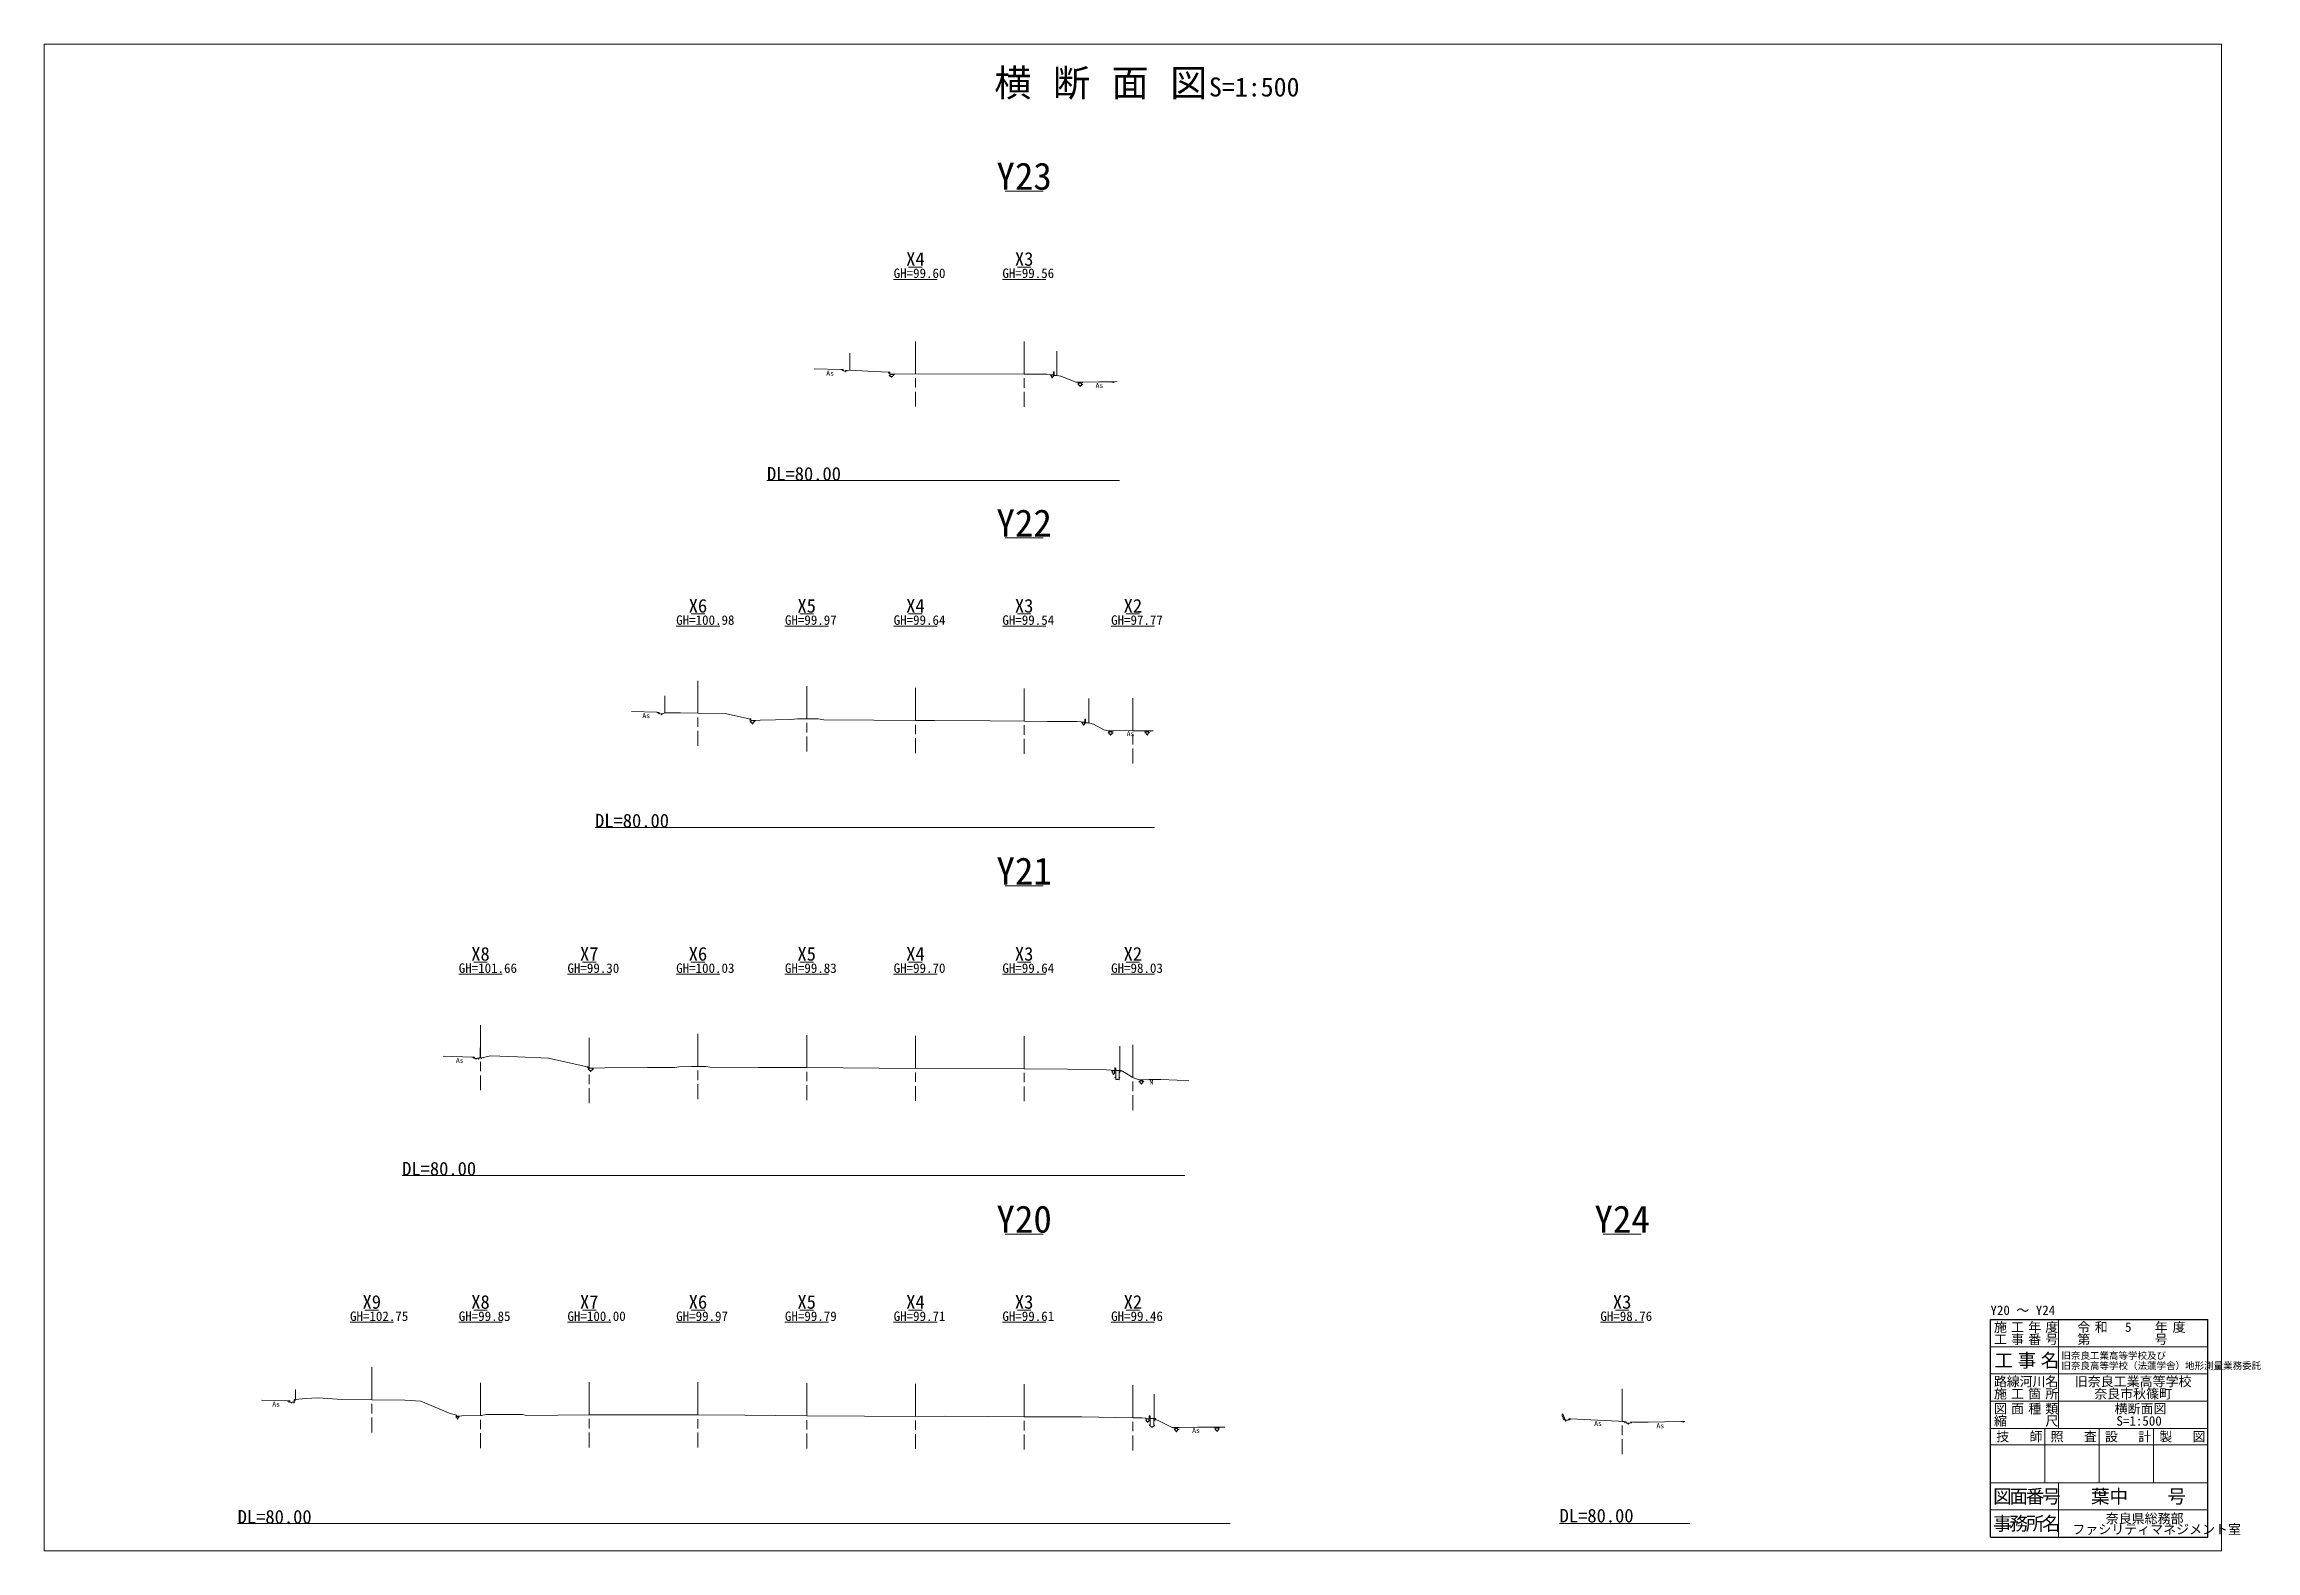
# Model space of a CAD drawing. Extents: x -50 to 357, y 65 to 342.
import ezdxf
from ezdxf.enums import TextEntityAlignment as Align

# ---------------------------------------------------------------- set-up
doc = ezdxf.new("R2010")
doc.units = 0
doc.header["$MEASUREMENT"] = 0
doc.linetypes.add('一点鎖線', pattern=[9.25, 6, -0.75, 1.75, -0.75])
doc.linetypes.add('破線', pattern=[3.75, 3, -0.75])
for name, color, linetype in [('S-SUV', 2, 'Continuous'), ('S-SUV-BMK', 6, 'Continuous'), ('S-SUV-FRAM', 3, 'Continuous'), ('S-SUV-HTXT', 1, 'Continuous'), ('S-SUV-TTL', 7, 'Continuous')]:
    doc.layers.add(name, color=color, linetype=linetype)
doc.styles.add('ＭＳ ゴシック', font='MS Gothic.ttf')

msp = doc.modelspace()

# ---------------------------------------------------------------- linework, layer by layer
at = {"layer": 'S-SUV', "color": 7, "linetype": '一点鎖線', "lineweight": 13}
for p, q in [((98.16, 282.08), (98.16, 285.18)), ((136.26, 281.09), (136.26, 285.59)), ((64.17, 219.07), (64.17, 222.17)), ((142.15, 217.22), (142.15, 221.72)), ((30.18, 155.66), (30.18, 157.46)), ((147.86, 153.3), (147.86, 157.8)), ((-3.8, 92.83), (-3.8, 94.63)), ((154.19, 89.3), (154.19, 93.8))]:
    msp.add_line(p, q, dxfattribs=at)
at = {"layer": 'S-SUV', "color": 7, "linetype": 'Continuous', "lineweight": 13}
for p, q in [((91.65, 282.34), (96.61, 282.21)), ((96.61, 282.21), (96.94, 282.18)), ((96.61, 282.21), (96.61, 282.11)), ((96.94, 282.18), (97.03, 281.95)), ((97.03, 281.95), (97.46, 281.91)), ((97.46, 281.91), (97.46, 282)), ((97.46, 282), (97.63, 282)), ((97.63, 282), (98.16, 282.08)), ((97.63, 282), (97.63, 281.9)), ((98.16, 282.08), (101.47, 281.92)), ((101.47, 281.92), (105.31, 281.71)), ((105.31, 281.71), (105.52, 281.71)), ((105.31, 281.71), (105.31, 281.61)), ((105.52, 281.71), (105.52, 281.26)), ((106.2, 281.31), (105.52, 281.31)), ((106.2, 281.29), (105.52, 281.29)), ((105.52, 281.26), (105.6, 281.26)), ((105.6, 281.26), (105.6, 280.92)), ((105.6, 280.92), (106.05, 280.93)), ((105.86, 281.31), (105.86, 281.29)), ((106.05, 280.93), (106.2, 281.29)), ((106.2, 281.29), (106.2, 281.31)), ((106.2, 281.31), (106.32, 281.31)), ((106.32, 281.31), (106.48, 281.36)), ((106.32, 281.31), (106.32, 281.21)), ((106.48, 281.36), (110.25, 281.37)), ((110.25, 281.37), (130.25, 281.33)), ((130.25, 281.33), (134.42, 281.32)), ((134.42, 281.32), (135.12, 281.24)), ((135.12, 281.24), (135.21, 281.24)), ((135.12, 281.24), (135.12, 281.14)), ((135.21, 281.24), (135.21, 281.22)), ((135.21, 281.24), (135.64, 281.24)), ((135.21, 281.22), (135.64, 281.22)), ((135.43, 281.24), (135.43, 281.22)), ((135.59, 281.21), (135.64, 281.21)), ((135.64, 281.21), (135.64, 281.75)), ((135.64, 281.75), (135.8, 281.75)), ((135.8, 281.75), (135.8, 281.12)), ((135.8, 281.12), (136.26, 281.09)), ((135.8, 281.12), (135.8, 281.02)), ((136.26, 281.09), (136.99, 280.98)), ((136.99, 280.98), (137.2, 280.91)), ((137.2, 280.91), (139.77, 279.87)), ((139.77, 279.87), (140.16, 279.87)), ((140.16, 279.87), (140.99, 279.85)), ((140.16, 279.87), (140.16, 279.77)), ((140.99, 279.85), (141.05, 279.86)), ((140.99, 279.85), (140.99, 279.75)), ((141.05, 279.86), (144.02, 279.93)), ((144.02, 279.93), (146.43, 279.93)), ((146.43, 279.93), (146.72, 279.92)), ((146.43, 279.93), (146.43, 279.83)), ((146.72, 279.92), (146.89, 279.95)), ((146.89, 279.95), (147.39, 280.01)), ((146.89, 279.95), (146.89, 279.85)), ((58.03, 219.29), (62.72, 219.16)), ((62.72, 219.16), (63.06, 219.15)), ((62.72, 219.16), (62.72, 219.06)), ((63.06, 219.15), (63.23, 218.86)), ((63.23, 218.86), (63.55, 218.84)), ((63.55, 218.84), (63.55, 218.92)), ((63.55, 218.92), (63.73, 218.91)), ((63.73, 218.91), (64.17, 219.07)), ((63.73, 218.91), (63.73, 218.81)), ((64.17, 219.07), (64.64, 219.06)), ((64.64, 219.06), (67.05, 219.04)), ((75.24, 218.94), (79.35, 218)), ((79.35, 218), (79.78, 217.93)), ((79.78, 217.93), (79.78, 217.98)), ((79.78, 217.98), (79.97, 217.98)), ((79.78, 217.93), (79.78, 217.83)), ((79.97, 217.98), (79.97, 217.64)), ((80.64, 217.65), (79.97, 217.65)), ((79.97, 217.64), (80.03, 217.64)), ((80.03, 217.63), (80.64, 217.63)), ((80.31, 217.65), (80.31, 217.63)), ((80.64, 217.63), (80.64, 217.65)), ((80.64, 217.65), (80.77, 217.65)), ((80.77, 217.65), (81.67, 217.72)), ((80.77, 217.65), (80.77, 217.55)), ((81.67, 217.72), (87.31, 217.83)), ((87.31, 217.83), (88.59, 217.98)), ((88.59, 217.98), (90.25, 217.97)), ((90.25, 217.97), (92.35, 217.95)), ((92.35, 217.95), (93.4, 217.79)), ((93.4, 217.79), (102.61, 217.71)), ((113.75, 217.64), (124, 217.61)), ((124, 217.61), (130.25, 217.54)), ((130.25, 217.54), (134.57, 217.49)), ((134.57, 217.49), (138.18, 217.48)), ((138.18, 217.48), (139.92, 217.47)), ((139.92, 217.47), (140.75, 217.41)), ((140.75, 217.41), (140.89, 217.35)), ((140.89, 217.35), (140.98, 217.35)), ((140.89, 217.35), (140.89, 217.25)), ((140.98, 217.35), (140.98, 217.33)), ((140.98, 217.35), (141.39, 217.35)), ((140.98, 217.33), (141.39, 217.33)), ((141.19, 217.35), (141.19, 217.33)), ((141.37, 217.32), (141.39, 217.32)), ((141.39, 217.32), (141.39, 217.88)), ((141.39, 217.88), (141.55, 217.88)), ((141.55, 217.88), (141.55, 217.24)), ((141.55, 217.24), (142.15, 217.22)), ((141.55, 217.24), (141.55, 217.14)), ((142.15, 217.22), (142.76, 217.05)), ((142.76, 217.05), (143.04, 216.97)), ((143.04, 216.97), (144.94, 215.93)), ((144.94, 215.93), (145.75, 215.74)), ((145.75, 215.74), (146.57, 215.74)), ((145.75, 215.74), (145.75, 215.64)), ((146.57, 215.74), (146.75, 215.74)), ((146.57, 215.74), (146.57, 215.64)), ((146.75, 215.74), (149.54, 215.79)), ((152.39, 215.73), (152.59, 215.73)), ((152.39, 215.73), (152.39, 215.63)), ((152.59, 215.73), (152.59, 215.61)), ((152.59, 215.73), (153.16, 215.73)), ((152.59, 215.61), (152.67, 215.61)), ((152.67, 215.61), (152.67, 215.13)), ((153.08, 215.61), (152.67, 215.61)), ((153.08, 215.13), (153.08, 215.61)), ((153.08, 215.61), (153.16, 215.61)), ((153.16, 215.73), (153.5, 215.74)), ((153.16, 215.61), (153.16, 215.73)), ((153.5, 215.74), (154.01, 215.74)), ((153.5, 215.74), (153.5, 215.64)), ((152.67, 215.13), (153.08, 215.13)), ((23.41, 155.95), (28.74, 155.78)), ((28.74, 155.78), (29.09, 155.76)), ((28.74, 155.78), (28.74, 155.68)), ((29.09, 155.76), (29.25, 155.52)), ((29.25, 155.52), (29.61, 155.52)), ((29.61, 155.52), (29.61, 155.6)), ((29.61, 155.6), (29.98, 155.59)), ((29.98, 155.59), (29.98, 155.66)), ((29.98, 155.66), (30.18, 155.66)), ((30.73, 155.67), (32.15, 156)), ((30.73, 155.67), (30.73, 155.57)), ((32.15, 156), (37.06, 155.79)), ((37.06, 155.79), (42.78, 155.6)), ((42.78, 155.6), (49.86, 154)), ((49.86, 154), (50.04, 154)), ((49.86, 154), (49.86, 153.9)), ((50.04, 154), (50.04, 153.73)), ((50.9, 153.75), (50.04, 153.75)), ((50.04, 153.73), (50.82, 153.73)), ((50.16, 153.73), (50.25, 153.3)), ((50.25, 153.3), (50.82, 153.32)), ((50.47, 153.75), (50.47, 153.73)), ((50.82, 153.32), (50.82, 153.73)), ((50.82, 153.73), (50.9, 153.73)), ((50.9, 153.73), (50.9, 153.75)), ((50.9, 153.75), (51.04, 153.75)), ((51.04, 153.75), (53.14, 153.82)), ((51.04, 153.75), (51.04, 153.65)), ((53.14, 153.82), (60.98, 153.87)), ((60.98, 153.87), (65.99, 153.84)), ((65.99, 153.84), (66.73, 153.99)), ((66.73, 153.99), (69.04, 154.04)), ((69.04, 154.04), (70.25, 154.03)), ((70.25, 154.03), (71.78, 154.05)), ((71.78, 154.05), (72.45, 153.89)), ((72.45, 153.89), (81.33, 153.85)), ((130.25, 153.64), (138.2, 153.53)), ((138.2, 153.53), (145.38, 153.45)), ((145.38, 153.45), (146.28, 153.38)), ((146.28, 153.38), (146.4, 153.31)), ((146.4, 153.31), (146.49, 153.31)), ((146.4, 153.31), (146.4, 153.21)), ((146.49, 153.31), (146.49, 153.29)), ((146.87, 153.31), (146.49, 153.31)), ((146.49, 153.3), (146.87, 153.3)), ((146.49, 153.29), (146.87, 153.29)), ((146.68, 153.31), (146.68, 153.29)), ((146.87, 153.31), (146.92, 153.31)), ((146.92, 153.31), (146.92, 153.81)), ((146.92, 153.81), (147.02, 153.81)), ((147.02, 153.81), (147.09, 153.73)), ((147.09, 153.73), (147.09, 153.33)), ((147.09, 153.33), (147.09, 153.29)), ((147.78, 153.32), (147.09, 153.32)), ((147.78, 153.3), (147.09, 153.3)), ((147.09, 153.29), (147.14, 153.29)), ((147.14, 153.28), (147.78, 153.28)), ((147.44, 153.32), (147.44, 153.28)), ((147.78, 153.28), (147.78, 153.32)), ((147.78, 153.32), (147.86, 153.3)), ((147.86, 153.3), (148.08, 153.3)), ((147.86, 153.3), (147.86, 153.2)), ((148.08, 153.3), (148.08, 153.23)), ((148.08, 153.23), (148.33, 153.18)), ((148.08, 153.23), (148.08, 153.13)), ((148.33, 153.18), (150.25, 152.03)), ((150.25, 152.03), (150.7, 151.83)), ((150.7, 151.83), (151.39, 151.6)), ((151.39, 151.6), (152.23, 151.6)), ((151.39, 151.6), (151.39, 151.5)), ((152.23, 151.6), (153.25, 151.64)), ((152.23, 151.6), (152.23, 151.5)), ((153.25, 151.64), (153.79, 151.64)), ((153.25, 151.64), (153.25, 151.54)), ((153.79, 151.64), (155.39, 151.64)), ((153.79, 151.64), (153.79, 151.54)), ((155.39, 151.64), (158.37, 151.52)), ((158.37, 151.52), (160.57, 151.39)), ((-10.06, 92.69), (-5.18, 92.56)), ((-5.18, 92.56), (-4.84, 92.54)), ((-5.18, 92.56), (-5.18, 92.46)), ((-4.84, 92.54), (-4.74, 92.31)), ((-4.74, 92.31), (-4.37, 92.27)), ((-4.37, 92.37), (-4.02, 92.35)), ((-4.37, 92.27), (-4.37, 92.37)), ((-4.02, 92.35), (-4.02, 92.83)), ((-4.02, 92.83), (-3.8, 92.83)), ((-3.8, 92.83), (-3.7, 92.83)), ((-3.7, 92.83), (-1.99, 93.02)), ((-3.7, 92.83), (-3.7, 92.73)), ((-1.99, 93.02), (0.48, 93.09)), ((0.48, 93.09), (4.77, 92.8)), ((4.77, 92.8), (10.25, 92.75)), ((10.25, 92.75), (16.35, 92.67)), ((16.35, 92.67), (19.26, 92.5)), ((19.26, 92.5), (24.69, 90.24)), ((24.69, 90.24), (25.68, 90)), ((25.82, 89.91), (25.67, 89.91)), ((25.68, 90), (25.82, 89.91)), ((25.82, 89.91), (25.82, 89.68)), ((26.22, 89.72), (25.82, 89.72)), ((26.22, 89.71), (25.82, 89.71)), ((26.17, 89.7), (25.82, 89.7)), ((25.82, 89.68), (25.87, 89.68)), ((26.02, 89.72), (26.02, 89.7)), ((26.17, 89.7), (26.22, 89.7)), ((26.22, 89.7), (26.22, 89.72)), ((26.22, 89.72), (26.32, 89.72)), ((26.32, 89.72), (26.8, 89.79)), ((26.32, 89.72), (26.32, 89.62)), ((30.42, 89.87), (31.22, 90.06)), ((31.22, 90.06), (34.65, 90.05)), ((34.65, 90.05), (37.95, 90.04)), ((37.95, 90.04), (38.71, 89.89)), ((38.71, 89.89), (50.25, 90)), ((50.25, 90), (54.89, 90)), ((115.8, 89.74), (123.55, 89.67)), ((140.86, 89.64), (150.25, 89.46)), ((153.27, 89.32), (153.27, 89.82)), ((153.27, 89.82), (153.36, 89.82)), ((153.36, 89.82), (153.41, 89.72)), ((153.41, 89.72), (153.41, 89.34)), ((229.36, 90.2), (229.8, 89.1)), ((150.25, 89.46), (151.87, 89.43)), ((151.87, 89.43), (152.6, 89.37)), ((152.6, 89.37), (152.72, 89.27)), ((152.72, 89.27), (152.72, 89.25)), ((152.72, 89.27), (153.21, 89.27)), ((152.72, 89.26), (153.21, 89.26)), ((152.72, 89.25), (152.78, 89.25)), ((152.72, 89.25), (152.72, 89.15)), ((152.78, 89.25), (153.21, 89.25)), ((152.97, 89.27), (152.97, 89.25)), ((153.21, 89.32), (153.27, 89.32)), ((153.41, 89.34), (153.46, 89.34)), ((154.14, 89.33), (153.46, 89.33)), ((154.14, 89.31), (153.46, 89.31)), ((154.08, 89.29), (153.46, 89.29)), ((153.82, 89.33), (153.82, 89.29)), ((154.08, 89.29), (154.14, 89.29)), ((154.14, 89.29), (154.14, 89.33)), ((154.14, 89.33), (154.19, 89.3)), ((154.19, 89.3), (154.4, 89.3)), ((154.19, 89.3), (154.19, 89.2)), ((154.4, 89.3), (154.4, 89.12)), ((154.4, 89.12), (154.93, 88.96)), ((154.4, 89.12), (154.4, 89.02)), ((154.93, 88.96), (157.5, 87.68)), ((157.5, 87.68), (157.85, 87.66)), ((157.85, 87.66), (158.69, 87.65)), ((157.85, 87.66), (157.85, 87.56)), ((158.69, 87.65), (158.75, 87.65)), ((158.69, 87.65), (158.69, 87.55)), ((158.75, 87.65), (162.11, 87.74)), ((162.11, 87.74), (165.19, 87.7)), ((165.19, 87.7), (165.44, 87.7)), ((165.19, 87.7), (165.19, 87.6)), ((165.44, 87.7), (166.05, 87.71)), ((165.44, 87.7), (165.44, 87.58)), ((165.44, 87.58), (165.52, 87.58)), ((165.52, 87.58), (165.97, 87.59)), ((165.52, 87.58), (165.52, 87.09)), ((165.52, 87.09), (165.97, 87.1)), ((166.05, 87.59), (165.97, 87.59)), ((165.97, 87.59), (165.97, 87.1)), ((166.05, 87.71), (166.05, 87.59)), ((166.05, 87.71), (166.15, 87.71)), ((166.15, 87.71), (167.15, 87.71)), ((166.15, 87.71), (166.15, 87.61)), ((229.8, 89.1), (229.9, 89.1)), ((229.9, 89.1), (229.9, 89)), ((229.9, 89), (230.35, 89.01)), ((230.35, 89.01), (230.42, 89.26)), ((230.42, 89.26), (230.82, 89.24)), ((230.82, 89.24), (235.71, 89.02)), ((230.82, 89.24), (230.82, 89.14)), ((235.71, 89.02), (239.56, 88.81)), ((240.6, 88.74), (240.97, 88.7)), ((240.6, 88.74), (240.6, 88.64)), ((240.97, 88.7), (241.03, 88.44)), ((241.03, 88.44), (241.75, 88.43)), ((241.75, 88.43), (241.84, 88.68)), ((241.84, 88.68), (242.4, 88.67)), ((242.4, 88.67), (245.02, 88.64)), ((242.4, 88.67), (242.4, 88.57)), ((245.02, 88.64), (248.02, 88.73)), ((248.02, 88.73), (251.05, 88.79)), ((251.05, 88.79), (251.24, 88.79)), ((251.24, 88.79), (251.79, 88.78)), ((251.24, 88.79), (251.24, 88.69))]:
    msp.add_line(p, q, dxfattribs=at)
at = {"layer": 'S-SUV', "color": 7, "linetype": '破線', "lineweight": 13}
for p, q in [((135.27, 281.22), (135.27, 280.84)), ((135.27, 280.84), (135.59, 280.83)), ((135.59, 280.83), (135.59, 281.21)), ((140.34, 279.68), (140.79, 279.68)), ((140.34, 279.68), (140.34, 279.26)), ((140.34, 279.26), (140.79, 279.26)), ((140.79, 279.68), (140.79, 279.26)), ((80.03, 217.64), (80.03, 217.24)), ((80.03, 217.24), (80.54, 217.23)), ((80.54, 217.23), (80.54, 217.63)), ((141.04, 217.33), (141.04, 216.95)), ((141.04, 216.95), (141.37, 216.94)), ((141.37, 216.94), (141.37, 217.32)), ((145.92, 215.56), (146.37, 215.56)), ((145.92, 215.56), (145.92, 215.14)), ((145.92, 215.14), (146.37, 215.14)), ((146.37, 215.56), (146.37, 215.14)), ((146.55, 153.29), (146.55, 152.72)), ((146.55, 152.72), (146.87, 152.7)), ((146.87, 152.7), (146.87, 153.31)), ((147.14, 153.29), (147.14, 151.62)), ((147.14, 151.62), (147.72, 151.61)), ((147.72, 151.61), (147.72, 153.28)), ((151.57, 151.42), (152.02, 151.42)), ((151.57, 151.42), (151.57, 151)), ((151.57, 151), (152.02, 151)), ((152.02, 151.42), (152.02, 151)), ((25.87, 89.68), (25.87, 89.35)), ((26.17, 89.37), (26.17, 89.7)), ((25.87, 89.35), (26.17, 89.37)), ((152.78, 89.25), (152.78, 88.75)), ((152.78, 88.75), (153.21, 88.77)), ((153.21, 88.77), (153.21, 89.32)), ((153.46, 89.34), (153.46, 87.89)), ((153.46, 87.89), (154.08, 87.84)), ((154.08, 87.84), (154.08, 89.29)), ((158.03, 87.48), (158.48, 87.48)), ((158.03, 87.48), (158.03, 87.06)), ((158.03, 87.06), (158.48, 87.06)), ((158.48, 87.48), (158.48, 87.06))]:
    msp.add_line(p, q, dxfattribs=at)
at = {"layer": 'S-SUV', "color": 2, "linetype": 'Continuous', "lineweight": 13}
for p, q in [((82.95, 261.77), (147.77, 261.77)), ((51.32, 198), (154.24, 198)), ((15.84, 134), (159.79, 134)), ((-14.42, 70), (168.17, 70)), ((228.75, 70), (252.7, 70))]:
    msp.add_line(p, q, dxfattribs=at)
at = {"layer": 'S-SUV', "color": 7, "linetype": 'Continuous', "lineweight": 13, "flags": 128}
for points in [[(67.05, 219.04), (70.25, 218.98), (75.24, 218.94)], [(102.61, 217.71), (110.25, 217.64), (113.75, 217.64)], [(149.54, 215.79), (150.25, 215.77), (152.39, 215.73)], [(30.18, 155.66), (30.25, 155.66), (30.73, 155.67)], [(81.33, 153.85), (90.25, 153.83), (110.25, 153.7), (130.25, 153.64)], [(26.8, 89.79), (30.25, 89.85), (30.42, 89.87)], [(54.89, 90), (70.25, 89.97), (78.9, 89.9)], [(78.9, 89.9), (90.25, 89.79), (100.86, 89.75)], [(100.86, 89.75), (110.25, 89.71), (115.8, 89.74)], [(123.55, 89.67), (130.25, 89.61), (140.86, 89.64)], [(239.56, 88.81), (240.25, 88.76), (240.6, 88.74)]]:
    msp.add_lwpolyline(points, dxfattribs=at)
at = {"layer": 'S-SUV', "color": 7, "linetype": 'Continuous', "lineweight": 13}
for centre in [(96.81, 282.03), (97.35, 281.82), (105.42, 281.5), (105.44, 281.05), (105.84, 280.81), (106.21, 281.12), (135.19, 281.04), (135.41, 280.71), (135.69, 281.04), (135.73, 281.5), (140.17, 279.51), (140.56, 279.09), (140.98, 279.49), (146.66, 279.84), (62.96, 218.99), (63.57, 218.76), (79.86, 217.76), (79.88, 217.41), (80.28, 217.1), (80.66, 217.49), (140.96, 217.14), (141.19, 216.85), (141.46, 217.67), (141.46, 217.16), (145.76, 215.39), (146.15, 214.97), (146.56, 215.37), (152.52, 215.41), (152.91, 214.98), (153.25, 215.43), (28.98, 155.59), (29.41, 155.42), (29.91, 155.44), (30.39, 155.55), (49.95, 153.87), (50.07, 153.51), (50.49, 153.17), (50.93, 153.54), (146.44, 153), (146.68, 152.61), (146.97, 153), (146.98, 152.05), (147.02, 153.53), (147.43, 151.66), (147.82, 152.96), (147.83, 152), (147.98, 153.21), (151.41, 151.25), (151.8, 150.83), (152.21, 151.23), (-4.95, 92.36), (-4.48, 92.2), (-4.03, 92.21), (-3.87, 92.61), (25.73, 89.61), (26.26, 89.58), (153.34, 89.57), (26.03, 89.22), (152.69, 88.97), (153, 88.64), (153.3, 88.09), (153.32, 89), (153.75, 87.69), (154.2, 89), (154.21, 88.04), (154.31, 89.2), (157.87, 87.31), (158.26, 86.88), (158.67, 87.28), (165.34, 87.37), (165.76, 86.97), (166.09, 87.37), (229.88, 88.87), (230.54, 89.11), (240.8, 88.56), (241.36, 88.3), (242.02, 88.56), (251.48, 88.66)]:
    msp.add_circle(centre, 0.0383, dxfattribs=at)
for centre in [(229.47, 89.92), (229.69, 89.37)]:
    msp.add_arc(centre, 0.296, 111.8014, 291.8014, dxfattribs=at)
at = {"layer": 'S-SUV-BMK', "color": 2, "linetype": '一点鎖線', "lineweight": 13}
for p, q in [((110.25, 287.37), (110.25, 275.37)), ((130.25, 287.33), (130.25, 275.33)), ((70.25, 224.98), (70.25, 212.98)), ((90.25, 223.97), (90.25, 211.97)), ((110.25, 223.64), (110.25, 211.64)), ((130.25, 223.54), (130.25, 211.54)), ((150.25, 221.77), (150.25, 209.77)), ((30.25, 161.66), (30.25, 149.66)), ((50.25, 159.3), (50.25, 147.3)), ((70.25, 160.03), (70.25, 148.03)), ((90.25, 159.83), (90.25, 147.83)), ((110.25, 159.7), (110.25, 147.7)), ((130.25, 159.64), (130.25, 147.64)), ((150.25, 158.03), (150.25, 146.03)), ((10.25, 98.75), (10.25, 86.75)), ((30.25, 95.85), (30.25, 83.85)), ((50.25, 96), (50.25, 84)), ((70.25, 95.97), (70.25, 83.97)), ((90.25, 95.79), (90.25, 83.79)), ((110.25, 95.71), (110.25, 83.71)), ((130.25, 95.61), (130.25, 83.61)), ((150.25, 95.46), (150.25, 83.46)), ((240.25, 94.76), (240.25, 82.76))]:
    msp.add_line(p, q, dxfattribs=at)
at = {"layer": 'S-SUV-FRAM', "color": 2, "linetype": 'Continuous', "lineweight": 25}
for p, q in [((308, 67.5), (308, 107.5)), ((308, 107.5), (348, 107.5)), ((348, 67.5), (348, 107.5)), ((308, 67.5), (348, 67.5))]:
    msp.add_line(p, q, dxfattribs=at)
at = {"layer": 'S-SUV-FRAM', "color": 7, "linetype": 'Continuous', "lineweight": 13}
for p, q in [((320.49, 107.5), (320.49, 87.5)), ((308, 102.5), (348, 102.5)), ((308, 97.5), (348, 97.5)), ((308, 92.5), (348, 92.5)), ((308, 87.5), (348, 87.5)), ((317.99, 77.5), (317.99, 87.5)), ((327.99, 77.5), (327.99, 87.5)), ((337.99, 77.5), (337.99, 87.5)), ((308, 84.5), (348, 84.5)), ((308, 77.5), (348, 77.5)), ((320.49, 77.5), (320.49, 67.5)), ((308, 72.5), (348, 72.5))]:
    msp.add_line(p, q, dxfattribs=at)
at = {"layer": 'S-SUV-HTXT', "color": 7, "linetype": 'Continuous', "lineweight": 13}
for p, q in [((126.75, 315), (133.75, 315)), ((106.25, 298.77), (114.25, 298.77)), ((109, 301.02), (111.5, 301.02)), ((126.25, 298.77), (134.25, 298.77)), ((129, 301.02), (131.5, 301.02)), ((126.75, 251.23), (133.75, 251.23)), ((69, 237.25), (71.5, 237.25)), ((89, 237.25), (91.5, 237.25)), ((109, 237.25), (111.5, 237.25)), ((129, 237.25), (131.5, 237.25)), ((149, 237.25), (151.5, 237.25)), ((66.25, 235), (74.25, 235)), ((86.25, 235), (94.25, 235)), ((106.25, 235), (114.25, 235)), ((126.25, 235), (134.25, 235)), ((146.25, 235), (154.25, 235)), ((126.75, 187.23), (133.75, 187.23)), ((26.25, 171), (34.25, 171)), ((29, 173.25), (31.5, 173.25)), ((46.25, 171), (54.25, 171)), ((49, 173.25), (51.5, 173.25)), ((66.25, 171), (74.25, 171)), ((69, 173.25), (71.5, 173.25)), ((86.25, 171), (94.25, 171)), ((89, 173.25), (91.5, 173.25)), ((106.25, 171), (114.25, 171)), ((109, 173.25), (111.5, 173.25)), ((126.25, 171), (134.25, 171)), ((129, 173.25), (131.5, 173.25)), ((146.25, 171), (154.25, 171)), ((149, 173.25), (151.5, 173.25)), ((126.75, 123.23), (133.75, 123.23)), ((236.75, 123.23), (243.75, 123.23)), ((6.25, 107), (14.25, 107)), ((9, 109.25), (11.5, 109.25)), ((26.25, 107), (34.25, 107)), ((29, 109.25), (31.5, 109.25)), ((46.25, 107), (54.25, 107)), ((49, 109.25), (51.5, 109.25)), ((66.25, 107), (74.25, 107)), ((69, 109.25), (71.5, 109.25)), ((86.25, 107), (94.25, 107)), ((89, 109.25), (91.5, 109.25)), ((106.25, 107), (114.25, 107)), ((109, 109.25), (111.5, 109.25)), ((126.25, 107), (134.25, 107)), ((129, 109.25), (131.5, 109.25)), ((146.25, 107), (154.25, 107)), ((149, 109.25), (151.5, 109.25)), ((236.25, 107), (244.25, 107)), ((239, 109.25), (241.5, 109.25))]:
    msp.add_line(p, q, dxfattribs=at)
at = {"layer": 'S-SUV-TTL', "color": 2, "linetype": 'Continuous', "lineweight": 13}
for p, q in [((-50, 342), (350.5, 342)), ((-50, 65), (-50, 342)), ((350.5, 342), (350.5, 65)), ((350.5, 65), (-50, 65))]:
    msp.add_line(p, q, dxfattribs=at)

# ---------------------------------------------------------------- texts
at = {"layer": 'S-SUV', "color": 7, "linetype": 'Continuous', "lineweight": 13, "style": 'ＭＳ ゴシック'}
for s, p in [('As', (93.85, 281.06)), ('As', (143.39, 278.8)), ('As', (60.03, 218.09)), ('As', (149.11, 214.78)), ('As', (25.73, 154.71)), ('M', (153.3, 150.72)), ('As', (-8.05, 91.5)), ('As', (161.16, 86.68)), ('As', (235.11, 87.95)), ('As', (246.56, 87.53))]:
    msp.add_text(s, height=0.9, dxfattribs=at).set_placement(p)
at = {"layer": 'S-SUV-FRAM', "color": 7, "linetype": 'Continuous', "lineweight": 13, "style": 'ＭＳ ゴシック'}
for s, p in [('Y20 ～ Y24', (308, 108.34)), ('和', (327.19, 105.25)), ('年', (338.22, 105.25)), ('第', (323.99, 103)), ('号', (338.22, 103)), ('縮', (308.65, 88)), ('尺', (318.1, 88))]:
    msp.add_text(s, height=1.75, dxfattribs=at).set_placement(p)
at = {"layer": 'S-SUV-FRAM', "color": 7, "linetype": '一点鎖線', "lineweight": 13, "style": 'ＭＳ ゴシック'}
for s, height, p in [('施', 1.75, (308.65, 105.25)), ('工', 1.75, (311.8, 105.25)), ('年', 1.75, (314.95, 105.25)), ('度', 1.75, (318.1, 105.25)), ('工', 2.5, (308.75, 98.75)), ('事', 2.5, (313, 98.75)), ('名', 2.5, (317.25, 98.75)), ('旧奈良高等学校（法蓮学舎）地形測量業務委託', 1.25, (321.05, 98.39)), ('施', 1.75, (308.65, 93)), ('工', 1.75, (311.8, 93)), ('箇', 1.75, (314.95, 93)), ('所', 1.75, (318.1, 93)), ('技', 1.75, (309.06, 85.12)), ('師', 1.75, (315.18, 85.12)), ('設', 1.75, (329.06, 85.12)), ('計', 1.75, (335.18, 85.12)), ('製', 1.75, (339.06, 85.12)), ('図', 1.75, (345.18, 85.12)), ('事', 2.5, (308.5, 68.75)), ('務', 2.5, (311.5, 68.75)), ('所', 2.5, (314.5, 68.75)), ('名', 2.5, (317.5, 68.75)), ('ファシリティマネジメント室', 1.75, (323.06, 68.07))]:
    msp.add_text(s, height=height, rotation=360, dxfattribs=at).set_placement(p)
for s, height, p in [('令', 1.75, (323.99, 105.25)), ('5', 1.75, (332.76, 105.25)), ('度', 1.75, (341.5, 105.25)), ('工', 1.75, (308.65, 103)), ('事', 1.75, (311.8, 103)), ('番', 1.75, (314.95, 103)), ('号', 1.75, (318.1, 103)), ('S=1:500', 1.75, (331.18, 88)), ('葉', 2.5, (326.49, 73.75)), ('中', 2.5, (329.89, 73.75)), ('号', 2.5, (340.55, 73.75))]:
    msp.add_text(s, height=height, dxfattribs=at).set_placement(p)
at = {"layer": 'S-SUV-FRAM', "color": 7, "linetype": 'Continuous', "lineweight": 13, "style": 'ＭＳ ゴシック'}
for s, height, p in [('旧奈良工業高等学校及び', 1.25, (321.05, 100.25)), ('路', 1.75, (308.65, 95.25)), ('線', 1.75, (311.01, 95.25)), ('河', 1.75, (313.37, 95.25)), ('川', 1.75, (315.73, 95.25)), ('名', 1.75, (318.1, 95.25)), ('図', 1.75, (308.65, 90.25)), ('面', 1.75, (311.8, 90.25)), ('種', 1.75, (314.95, 90.25)), ('類', 1.75, (318.1, 90.25)), ('横断面図', 1.75, (330.83, 90.25)), ('照', 1.75, (319.06, 85.12)), ('査', 1.75, (325.18, 85.12)), ('奈良県総務部', 1.75, (329.2, 70.05))]:
    msp.add_text(s, height=height, rotation=360, dxfattribs=at).set_placement(p)
at = {"layer": 'S-SUV-FRAM', "color": 7, "lineweight": 13, "style": 'ＭＳ ゴシック'}
for s, p in [('図', (308.5, 73.75)), ('面', (311.5, 73.75)), ('番', (314.5, 73.75)), ('号', (317.5, 73.75))]:
    msp.add_text(s, height=2.5, dxfattribs=at).set_placement(p)
at = {"layer": 'S-SUV-HTXT', "color": 7, "linetype": 'Continuous', "lineweight": 13, "style": 'ＭＳ ゴシック'}
for s, height, p in [('Y23', 5, (130.25, 315.25)), ('X4', 2.5, (110.25, 301.27)), ('X3', 2.5, (130.25, 301.27)), ('Y22', 5, (130.25, 251.48)), ('X6', 2.5, (70.25, 237.5)), ('X5', 2.5, (90.25, 237.5)), ('X4', 2.5, (110.25, 237.5)), ('X3', 2.5, (130.25, 237.5)), ('X2', 2.5, (150.25, 237.5)), ('Y21', 5, (130.25, 187.48)), ('X8', 2.5, (30.25, 173.5)), ('X6', 2.5, (70.25, 173.5)), ('X4', 2.5, (110.25, 173.5)), ('X3', 2.5, (130.25, 173.5)), ('Y20', 5, (130.25, 123.48)), ('Y24', 5, (240.25, 123.48)), ('X9', 2.5, (10.25, 109.5)), ('X8', 2.5, (30.25, 109.5)), ('X7', 2.5, (50.25, 109.5)), ('X6', 2.5, (70.25, 109.5)), ('X5', 2.5, (90.25, 109.5)), ('X4', 2.5, (110.25, 109.5)), ('X3', 2.5, (130.25, 109.5)), ('X2', 2.5, (150.25, 109.5)), ('X3', 2.5, (240.25, 109.5))]:
    msp.add_text(s, height=height, dxfattribs=at).set_placement(p, align=Align.CENTER)
for s, height, p in [('GH=99.60', 1.75, (106.25, 299.02)), ('GH=99.56', 1.75, (126.25, 299.02)), ('DL=80.00', 2.5, (82.95, 261.77)), ('GH=100.98', 1.75, (66.25, 235.25)), ('GH=99.97', 1.75, (86.25, 235.25)), ('GH=99.54', 1.75, (126.25, 235.25)), ('GH=97.77', 1.75, (146.25, 235.25)), ('DL=80.00', 2.5, (51.32, 198)), ('GH=100.03', 1.75, (66.25, 171.25)), ('GH=99.83', 1.75, (86.25, 171.25)), ('GH=99.70', 1.75, (106.25, 171.25)), ('GH=99.64', 1.75, (126.25, 171.25)), ('GH=98.03', 1.75, (146.25, 171.25)), ('GH=102.75', 1.75, (6.25, 107.25)), ('GH=99.85', 1.75, (26.25, 107.25)), ('GH=100.00', 1.75, (46.25, 107.25)), ('GH=99.97', 1.75, (66.25, 107.25)), ('GH=99.79', 1.75, (86.25, 107.25)), ('GH=99.71', 1.75, (106.25, 107.25)), ('GH=99.61', 1.75, (126.25, 107.25)), ('GH=99.46', 1.75, (146.25, 107.25)), ('GH=98.76', 1.75, (236.25, 107.25)), ('DL=80.00', 2.5, (-14.42, 70)), ('DL=80.00', 2.5, (228.75, 70.2))]:
    msp.add_text(s, height=height, dxfattribs=at).set_placement(p)
at = {"layer": 'S-SUV-HTXT', "color": 7, "linetype": '一点鎖線', "lineweight": 13, "style": 'ＭＳ ゴシック'}
for s, height, p in [('GH=99.64', 1.75, (106.25, 235.25)), ('GH=101.66', 1.75, (26.25, 171.25)), ('GH=99.30', 1.75, (46.25, 171.25)), ('DL=80.00', 2.5, (15.84, 134))]:
    msp.add_text(s, height=height, dxfattribs=at).set_placement(p)
for s, p in [('X7', (50.25, 173.5)), ('X5', (90.25, 173.5)), ('X2', (150.25, 173.5))]:
    msp.add_text(s, height=2.5, dxfattribs=at).set_placement(p, align=Align.CENTER)
for s, p in [('旧奈良工業高等学校', (334.25, 95.25)), ('奈良市秋篠町', (334.25, 93))]:
    msp.add_text(s, height=1.75, rotation=360, dxfattribs=at).set_placement(p, align=Align.CENTER)
at = {"layer": 'S-SUV-TTL', "color": 7, "linetype": 'Continuous', "lineweight": 13, "style": 'ＭＳ ゴシック'}
for s, p in [('横', (124.77, 332.39)), ('断', (135.55, 332.39)), ('面', (146.34, 332.39)), ('図', (157.12, 332.39))]:
    msp.add_text(s, height=5, rotation=360, dxfattribs=at).set_placement(p)
msp.add_text('S=1:500', height=3.5, dxfattribs=at).set_placement((164.24, 332.39))

doc.saveas('drawing.dxf')
